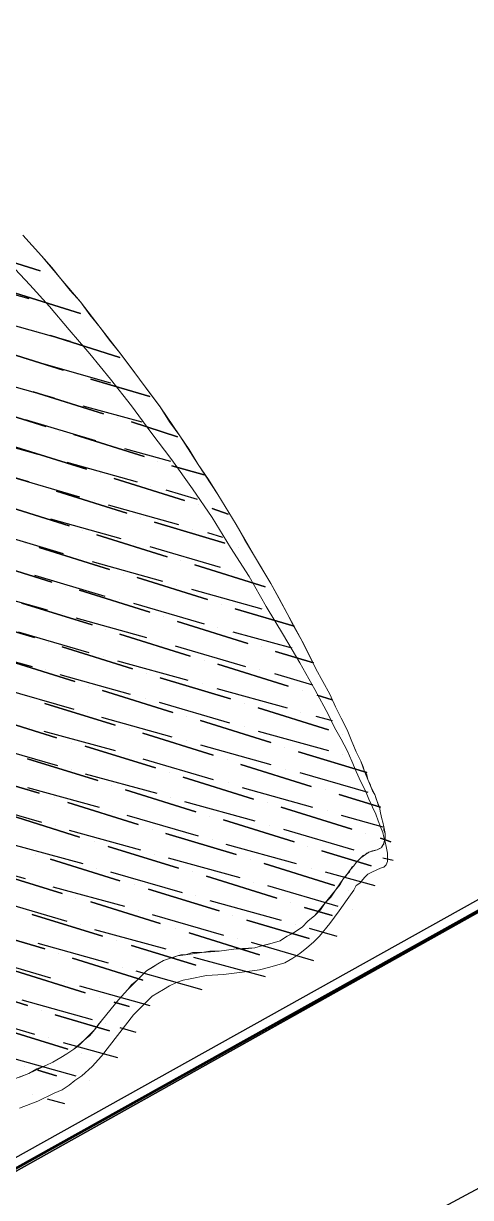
# Model space of a CAD drawing. Header units: millimetres. Extents: x -5841 to 140562, y 1006 to 102310.
# Drawn here: x 104315 to 104725, y 37281 to 38359 of the extents above; entities that cross this region are included whole.
import ezdxf

# ---------------------------------------------------------------- set-up
doc = ezdxf.new("R2010")
doc.units = ezdxf.units.MM
doc.header["$LTSCALE"] = 10
doc.layers.add('PDF18_0', color=7, linetype='Continuous')
doc.layers.add('PDF18_WALLS', color=7, linetype='Continuous')
doc.layers.add('PDF18_1_DRAWING', color=7, linetype='Continuous', true_color=0x5cb800)

msp = doc.modelspace()

# ---------------------------------------------------------------- linework, layer by layer
at = {"layer": 'PDF18_0', "color": 1, "lineweight": 60}
msp.add_lwpolyline([(105335.8975, 37880.79667), (103841.56867, 37047.90943), (102962.11594, 38591.97867), (102793.8452, 38887.24619), (102962.11594, 38591.97867), (103841.56867, 37047.90943), (105335.8975, 37880.79667), (103841.56867, 37047.90943), (102962.11594, 38591.97867), (102793.8452, 38887.24619), (102543.02656, 39452.38188), (95831.24651, 38675.58488), (95818.54683, 38660.76859), (91849.89732, 37215.12186)], dxfattribs=at)
at = {"layer": 'PDF18_0', "lineweight": 0}
for points in [[(104302.99032, 37388.68413), (104319.92323, 37395.03397), (104335.79783, 37402.44212), (104342.14767, 37405.61704), (104349.55581, 37409.85026), (104354.84734, 37413.02518), (104361.19718, 37417.25841), (104370.72194, 37425.72486), (104380.2467, 37435.24962), (104387.65485, 37444.77438), (104402.47114, 37462.76559), (104410.93759, 37472.29035), (104419.40404, 37480.7568), (104427.8705, 37489.22326), (104438.45356, 37495.57309), (104443.74509, 37498.74801), (104450.09493, 37500.86463), (104456.44477, 37502.98124), (104463.85292, 37504.03955), (104478.66921, 37506.15616), (104494.54381, 37507.21447), (104510.41841, 37509.33108), (104527.35131, 37510.38939), (104534.75946, 37512.506), (104543.22591, 37514.62261), (104550.63405, 37516.73923), (104556.98389, 37520.97245), (104564.39204, 37525.20568), (104570.74188, 37529.4389), (104576.03341, 37534.73044), (104582.38325, 37540.02197), (104591.90801, 37551.66334), (104601.43277, 37563.30471), (104608.84091, 37573.88778), (104612.01583, 37578.121), (104615.19075, 37582.35423), (104618.36567, 37585.52915), (104620.48229, 37588.70407), (104624.71551, 37592.9373), (104628.94874, 37596.11222), (104632.12366, 37598.22883), (104639.5318, 37600.34544), (104643.76503, 37602.46205), (104644.82334, 37604.57867), (104645.88164, 37606.69528), (104646.93995, 37610.92851), (104646.93995, 37615.16173), (104645.88164, 37621.51157), (104644.82334, 37625.7448), (104643.76503, 37628.91972), (104642.70672, 37634.21125), (104641.64842, 37639.50278), (104639.5318, 37644.79432), (104637.41519, 37651.14416), (104634.24027, 37657.49399), (104631.06535, 37664.90214), (104627.89043, 37672.31029), (104624.71551, 37681.83504), (104620.48229, 37690.3015), (104616.24906, 37699.82626), (104612.01583, 37710.40932), (104606.7243, 37720.99239), (104601.43277, 37731.57545), (104596.14123, 37743.21682), (104583.44156, 37766.49957), (104570.74188, 37791.89892), (104556.98389, 37817.29828), (104542.1676, 37844.81425), (104526.293, 37871.27191), (104510.41841, 37898.78788), (104493.4855, 37926.30385), (104475.49429, 37953.81982), (104458.56139, 37980.27749), (104440.57017, 38006.73515), (104421.52066, 38032.13451), (104403.52945, 38056.47556), (104385.53823, 38079.7583), (104367.54702, 38103.04105), (104349.55581, 38124.20718), (104331.5646, 38145.37331), (104314.6317, 38164.42282)], [(104314.6317, 38164.42282), (104323.09815, 38154.89807), (104331.5646, 38145.37331), (104341.08936, 38134.79024), (104349.55581, 38124.20718), (104367.54702, 38103.04105), (104385.53823, 38079.7583), (104403.52945, 38056.47556), (104421.52066, 38032.13451), (104440.57017, 38006.73515), (104458.56139, 37980.27749), (104475.49429, 37953.81982), (104493.4855, 37926.30385), (104510.41841, 37898.78788), (104526.293, 37871.27191), (104542.1676, 37844.81425), (104556.98389, 37817.29828), (104563.33373, 37804.5986), (104570.74188, 37791.89892), (104577.09172, 37779.19925), (104583.44156, 37766.49957), (104589.7914, 37754.8582), (104596.14123, 37743.21682), (104601.43277, 37731.57545), (104606.7243, 37720.99239), (104612.01583, 37710.40932), (104616.24906, 37699.82626), (104620.48229, 37690.3015), (104624.71551, 37681.83504), (104627.89043, 37672.31029), (104631.06535, 37664.90214), (104634.24027, 37657.49399), (104637.41519, 37651.14416), (104639.5318, 37644.79432), (104641.64842, 37639.50278), (104642.70672, 37634.21125), (104643.76503, 37628.91972), (104644.82334, 37625.7448), (104645.88164, 37621.51157), (104645.88164, 37618.33665), (104646.93995, 37615.16173), (104646.93995, 37613.04512), (104646.93995, 37610.92851), (104646.93995, 37608.81189), (104645.88164, 37606.69528), (104644.82334, 37604.57867), (104643.76503, 37602.46205), (104641.64842, 37601.40375), (104639.5318, 37600.34544), (104635.29858, 37599.28713), (104632.12366, 37598.22883), (104628.94874, 37596.11222), (104626.83212, 37595.05391), (104624.71551, 37592.9373), (104622.5989, 37590.82068), (104620.48229, 37588.70407), (104618.36567, 37585.52915), (104615.19075, 37582.35423), (104612.01583, 37578.121), (104608.84091, 37573.88778), (104605.66599, 37568.59625), (104601.43277, 37563.30471), (104597.19954, 37556.95487), (104591.90801, 37551.66334), (104587.67478, 37545.3135), (104582.38325, 37540.02197), (104576.03341, 37534.73044), (104570.74188, 37529.4389), (104564.39204, 37525.20568), (104556.98389, 37520.97245), (104550.63405, 37516.73923), (104543.22591, 37514.62261), (104534.75946, 37512.506), (104527.35131, 37510.38939), (104518.88486, 37509.33108), (104510.41841, 37509.33108), (104494.54381, 37507.21447), (104478.66921, 37506.15616), (104470.20276, 37506.15616), (104463.85292, 37504.03955), (104456.44477, 37502.98124), (104450.09493, 37500.86463), (104443.74509, 37498.74801), (104438.45356, 37495.57309), (104433.16203, 37492.39817), (104427.8705, 37489.22326), (104423.63727, 37484.99003), (104419.40404, 37480.7568), (104410.93759, 37472.29035), (104402.47114, 37462.76559), (104387.65485, 37444.77438), (104380.2467, 37435.24962), (104370.72194, 37425.72486), (104366.48872, 37421.49164), (104361.19718, 37417.25841), (104354.84734, 37413.02518), (104349.55581, 37409.85026), (104342.14767, 37405.61704), (104335.79783, 37402.44212), (104327.33137, 37399.2672), (104319.92323, 37395.03397), (104302.99032, 37388.68413)], [(104311.45678, 37391.85905), (104319.92323, 37395.03397), (104327.33137, 37399.2672), (104335.79783, 37402.44212), (104342.14767, 37405.61704), (104349.55581, 37409.85026), (104354.84734, 37413.02518), (104361.19718, 37417.25841), (104366.48872, 37421.49164), (104370.72194, 37425.72486), (104376.01348, 37429.95809), (104380.2467, 37435.24962), (104383.42162, 37439.48285), (104387.65485, 37444.77438), (104402.47114, 37462.76559), (104410.93759, 37472.29035), (104414.11251, 37476.52358), (104419.40404, 37480.7568), (104423.63727, 37484.99003), (104427.8705, 37489.22326), (104433.16203, 37492.39817), (104438.45356, 37495.57309), (104443.74509, 37498.74801), (104450.09493, 37500.86463), (104453.26985, 37501.92293), (104456.44477, 37502.98124), (104459.61969, 37504.03955), (104463.85292, 37504.03955), (104470.20276, 37506.15616), (104478.66921, 37506.15616), (104486.07736, 37507.21447), (104494.54381, 37507.21447), (104510.41841, 37509.33108), (104518.88486, 37509.33108), (104527.35131, 37510.38939), (104534.75946, 37512.506), (104538.99268, 37513.56431), (104543.22591, 37514.62261), (104546.40083, 37515.68092), (104550.63405, 37516.73923), (104553.80897, 37518.85584), (104556.98389, 37520.97245), (104561.21712, 37523.08906), (104564.39204, 37525.20568), (104567.56696, 37527.32229), (104570.74188, 37529.4389), (104576.03341, 37534.73044), (104582.38325, 37540.02197), (104587.67478, 37545.3135), (104591.90801, 37551.66334), (104597.19954, 37556.95487), (104601.43277, 37563.30471), (104605.66599, 37568.59625), (104608.84091, 37573.88778), (104610.95753, 37576.00439), (104612.01583, 37578.121), (104614.13245, 37580.23762), (104615.19075, 37582.35423), (104616.24906, 37584.47084), (104618.36567, 37585.52915), (104620.48229, 37588.70407), (104622.5989, 37590.82068), (104624.71551, 37592.9373), (104626.83212, 37595.05391), (104628.94874, 37596.11222), (104630.00704, 37597.17052), (104632.12366, 37598.22883), (104635.29858, 37599.28713), (104639.5318, 37600.34544), (104641.64842, 37601.40375), (104643.76503, 37602.46205), (104643.76503, 37603.52036), (104644.82334, 37604.57867), (104645.88164, 37605.63697), (104645.88164, 37606.69528), (104646.93995, 37608.81189), (104646.93995, 37610.92851), (104646.93995, 37613.04512), (104646.93995, 37615.16173), (104645.88164, 37618.33665), (104645.88164, 37621.51157), (104644.82334, 37625.7448), (104643.76503, 37628.91972), (104642.70672, 37634.21125), (104641.64842, 37639.50278), (104640.59011, 37641.6194), (104639.5318, 37644.79432), (104638.4735, 37647.96924), (104637.41519, 37651.14416), (104635.29858, 37654.31907), (104634.24027, 37657.49399), (104633.18196, 37660.66891), (104631.06535, 37664.90214), (104630.00704, 37669.13537), (104627.89043, 37672.31029), (104626.83212, 37676.54351), (104624.71551, 37681.83504), (104622.5989, 37686.06827), (104620.48229, 37690.3015), (104618.36567, 37695.59303), (104616.24906, 37699.82626), (104612.01583, 37710.40932), (104606.7243, 37720.99239), (104601.43277, 37731.57545), (104596.14123, 37743.21682), (104589.7914, 37754.8582), (104583.44156, 37766.49957), (104577.09172, 37779.19925), (104570.74188, 37791.89892), (104563.33373, 37804.5986), (104556.98389, 37817.29828), (104549.57575, 37831.05627), (104542.1676, 37844.81425), (104533.70115, 37858.57224), (104526.293, 37871.27191), (104517.82655, 37885.0299), (104510.41841, 37898.78788), (104493.4855, 37926.30385), (104485.01905, 37940.06184), (104475.49429, 37953.81982), (104467.02784, 37967.57781), (104458.56139, 37980.27749), (104449.03663, 37992.97717), (104440.57017, 38006.73515), (104431.04542, 38019.43483), (104421.52066, 38032.13451), (104413.0542, 38043.77588), (104403.52945, 38056.47556), (104394.00469, 38068.11693), (104385.53823, 38079.7583), (104376.01348, 38091.39967), (104367.54702, 38103.04105), (104358.02226, 38113.62411), (104349.55581, 38124.20718), (104341.08936, 38134.79024), (104331.5646, 38145.37331), (104323.09815, 38154.89807), (104314.6317, 38164.42282)], [(104311.45678, 37363.28478), (104328.38968, 37369.63462), (104343.20597, 37377.04276), (104350.61412, 37380.21768), (104356.96396, 37384.45091), (104362.25549, 37388.68413), (104368.60533, 37392.91736), (104378.13009, 37401.38381), (104386.59654, 37410.90857), (104394.00469, 37420.43333), (104408.82098, 37439.48285), (104416.22912, 37449.00761), (104424.69558, 37457.47406), (104433.16203, 37465.94051), (104443.74509, 37472.29035), (104449.03663, 37475.46527), (104455.38647, 37478.64019), (104461.7363, 37480.7568), (104468.08614, 37481.81511), (104482.90244, 37484.99003), (104498.77703, 37486.04834), (104515.70994, 37488.16495), (104531.58454, 37490.28156), (104540.05099, 37492.39817), (104547.45913, 37494.51479), (104554.86728, 37496.6314), (104562.27543, 37500.86463), (104568.62526, 37505.09785), (104574.9751, 37510.38939), (104581.32494, 37515.68092), (104586.61648, 37520.97245), (104596.14123, 37532.61382), (104604.60769, 37544.25519), (104612.01583, 37554.83826), (104615.19075, 37559.07149), (104618.36567, 37563.30471), (104620.48229, 37567.53794), (104623.6572, 37569.65455), (104627.89043, 37574.94608), (104631.06535, 37578.121), (104635.29858, 37580.23762), (104642.70672, 37583.41254), (104645.88164, 37584.47084), (104647.99826, 37586.58746), (104649.05656, 37589.76238), (104649.05656, 37592.9373), (104649.05656, 37597.17052), (104647.99826, 37603.52036), (104646.93995, 37607.75359), (104645.88164, 37611.98681), (104644.82334, 37616.22004), (104642.70672, 37621.51157), (104640.59011, 37626.8031), (104638.4735, 37633.15294), (104635.29858, 37639.50278), (104632.12366, 37646.91093), (104628.94874, 37654.31907), (104624.71551, 37662.78553), (104620.48229, 37672.31029), (104616.24906, 37681.83504), (104612.01583, 37691.3598), (104606.7243, 37701.94287), (104600.37446, 37712.52593), (104595.08293, 37724.16731), (104582.38325, 37747.45005), (104568.62526, 37771.7911), (104553.80897, 37797.19046), (104537.93438, 37823.64812), (104522.05978, 37851.16409), (104505.12687, 37877.62175), (104488.19397, 37905.13772), (104470.20276, 37931.59539), (104451.15324, 37958.05305), (104432.10372, 37983.45241), (104414.11251, 38007.79346), (104395.06299, 38032.13451), (104376.01348, 38055.41725), (104356.96396, 38077.64169), (104338.97275, 38098.80782), (104320.98154, 38118.91564), (104302.99032, 38137.96516)]]:
    msp.add_lwpolyline(points, dxfattribs=at)
at = {"layer": 'PDF18_0', "lineweight": 30}
msp.add_lwpolyline([(103818.28593, 37044.73451), (105322.13952, 37883.97159)], dxfattribs=at)
at = {"layer": 'PDF18_1_DRAWING', "lineweight": 25}
for points in [[(104330.50629, 38131.61532), (104265.9496, 38151.72315)], [(104367.54702, 38092.45798), (104302.99032, 38112.5658)], [(104403.52945, 38052.24233), (104340.03105, 38072.35016)], [(104351.67243, 38040.60096), (104287.11573, 38060.70878)], [(104431.04542, 38016.25991), (104377.07178, 38032.13451)], [(104388.71315, 38000.38531), (104324.15646, 38020.49314)], [(104335.79783, 37988.74394), (104271.24113, 38008.85176)], [(104456.44477, 37979.21918), (104414.11251, 37992.97717)], [(104425.75388, 37961.22797), (104361.19718, 37981.33579)], [(104372.83856, 37949.5866), (104308.28186, 37969.69442)], [(104319.92323, 37937.94523), (104255.36653, 37956.99474)], [(104480.78582, 37944.29507), (104451.15324, 37952.76152)], [(104462.79461, 37921.01232), (104398.23791, 37941.12015)], [(104409.87928, 37909.37095), (104345.32259, 37929.47877)], [(104356.96396, 37897.72958), (104292.40726, 37917.8374)], [(104503.01026, 37908.31264), (104488.19397, 37913.60418)], [(104499.83534, 37881.85498), (104435.27864, 37900.9045)], [(104446.92001, 37869.1553), (104382.36331, 37889.26313)], [(104394.00469, 37857.51393), (104329.44799, 37877.62175)], [(104341.08936, 37845.87256), (104276.53266, 37865.98038)], [(104536.87607, 37841.63933), (104472.31937, 37861.74716)], [(104483.96074, 37829.99796), (104419.40404, 37850.10578)], [(104431.04542, 37818.35659), (104366.48872, 37838.46441)], [(104378.13009, 37806.71522), (104313.57339, 37826.82304)], [(104563.33373, 37805.65691), (104509.3601, 37821.53151)], [(104325.21476, 37795.07384), (104260.65806, 37814.12336)], [(104521.00147, 37789.78231), (104456.44477, 37809.89014)], [(104468.08614, 37778.14094), (104403.52945, 37798.24876)], [(104415.17082, 37766.49957), (104350.61412, 37786.60739)], [(104362.25549, 37754.8582), (104297.69879, 37774.96602)], [(104581.32494, 37771.7911), (104546.40083, 37782.37417)], [(104558.0422, 37750.62497), (104493.4855, 37770.73279)], [(104505.12687, 37738.9836), (104440.57017, 37758.03312)], [(104452.21155, 37726.28392), (104387.65485, 37746.39174)], [(104598.25785, 37737.92529), (104584.49986, 37742.15852)], [(104399.29622, 37714.64255), (104334.73952, 37734.75037)], [(104595.08293, 37710.40932), (104530.52623, 37730.51715)], [(104345.32259, 37703.00118), (104281.82419, 37723.109)], [(104542.1676, 37698.76795), (104477.6109, 37718.87577)], [(104489.25227, 37687.12658), (104424.69558, 37707.2344)], [(104436.33695, 37675.48521), (104371.78025, 37695.59303)], [(104630.00704, 37671.25198), (104567.56696, 37690.3015)], [(104383.42162, 37663.84383), (104318.86492, 37683.95166)], [(104579.20833, 37658.5523), (104514.65163, 37678.66013)], [(104329.44799, 37652.20246), (104264.89129, 37671.25198)], [(104526.293, 37646.91093), (104461.7363, 37667.01875)], [(104473.37768, 37635.26956), (104408.82098, 37655.37738)], [(104420.46235, 37623.62819), (104355.90565, 37643.73601)], [(104642.70672, 37639.50278), (104604.60769, 37651.14416)], [(104366.48872, 37611.98681), (104302.99032, 37632.09464)], [(104616.24906, 37619.39496), (104551.69236, 37639.50278)], [(104563.33373, 37607.75359), (104498.77703, 37627.86141)], [(104510.41841, 37596.11222), (104445.86171, 37615.16173)], [(104652.23148, 37607.75359), (104642.70672, 37610.92851)], [(104457.50308, 37583.41254), (104392.94638, 37603.52036)], [(104403.52945, 37571.77116), (104340.03105, 37591.87899)], [(104634.24027, 37585.52915), (104588.73309, 37599.28713)], [(104350.61412, 37560.12979), (104286.05742, 37580.23762)], [(104600.37446, 37567.53794), (104535.81776, 37587.64576)], [(104547.45913, 37555.89657), (104482.90244, 37576.00439)], [(104494.54381, 37544.25519), (104429.98711, 37564.36302)], [(104440.57017, 37532.61382), (104377.07178, 37552.72165)], [(104598.25785, 37540.02197), (104572.85849, 37547.43011)], [(104387.65485, 37520.97245), (104323.09815, 37541.08028)], [(104577.09172, 37518.85584), (104519.94316, 37535.78874)], [(104334.73952, 37509.33108), (104270.18282, 37528.3806)], [(104531.58454, 37504.03955), (104467.02784, 37524.14737)], [(104473.37768, 37494.51479), (104414.11251, 37512.506)], [(104424.69558, 37480.7568), (104360.13888, 37500.86463)], [(104371.78025, 37469.11543), (104307.22355, 37489.22326)], [(104318.86492, 37457.47406), (104254.30822, 37477.58188)], [(104411.9959, 37456.41575), (104398.23791, 37460.64898)], [(104394.00469, 37434.19132), (104344.26428, 37449.00761)], [(104355.90565, 37417.25841), (104291.34895, 37437.36623)], [(104345.32259, 37392.91736), (104328.38968, 37398.20889)]]:
    msp.add_lwpolyline(points, close=True, dxfattribs=at)
for points in [[(104265.9496, 38151.72315), (104330.50629, 38131.61532)], [(104255.36653, 38124.20718), (104319.92323, 38106.21597)], [(104302.99032, 38112.5658), (104367.54702, 38092.45798)], [(104293.46557, 38085.04983), (104358.02226, 38067.05862)], [(104327.33137, 38076.58338), (104327.33137, 38076.58338)], [(104327.33137, 38076.58338), (104327.33137, 38076.58338)], [(104327.33137, 38076.58338), (104327.33137, 38076.58338)], [(104340.03105, 38072.35016), (104403.52945, 38052.24233)], [(104287.11573, 38060.70878), (104351.67243, 38040.60096)], [(104317.80662, 38050.12572), (104317.80662, 38050.12572)], [(104331.5646, 38046.9508), (104395.06299, 38028.95959)], [(104278.64927, 38033.19281), (104343.20597, 38015.2016)], [(104364.3721, 38036.36773), (104364.3721, 38036.36773)], [(104364.3721, 38036.36773), (104364.3721, 38036.36773)], [(104364.3721, 38036.36773), (104364.3721, 38036.36773)], [(104377.07178, 38032.13451), (104431.04542, 38016.25991)], [(104324.15646, 38020.49314), (104388.71315, 38000.38531)], [(104355.90565, 38012.02668), (104355.90565, 38012.02668)], [(104271.24113, 38008.85176), (104335.79783, 37988.74394)], [(104369.66364, 38007.79346), (104423.63727, 37992.97717)], [(104316.74831, 37995.09378), (104381.30501, 37976.04426)], [(104401.41283, 37997.21039), (104401.41283, 37997.21039)], [(104401.41283, 37997.21039), (104401.41283, 37997.21039)], [(104401.41283, 37997.21039), (104401.41283, 37997.21039)], [(104414.11251, 37992.97717), (104456.44477, 37979.21918)], [(104263.83298, 37981.33579), (104328.38968, 37963.34458)], [(104348.49751, 37984.51071), (104348.49751, 37984.51071)], [(104348.49751, 37984.51071), (104348.49751, 37984.51071)], [(104348.49751, 37984.51071), (104348.49751, 37984.51071)], [(104361.19718, 37981.33579), (104425.75388, 37961.22797)], [(104308.28186, 37969.69442), (104372.83856, 37949.5866)], [(104394.00469, 37972.86934), (104394.00469, 37972.86934)], [(104407.76267, 37968.63612), (104450.09493, 37956.99474)], [(104255.36653, 37956.99474), (104319.92323, 37937.94523)], [(104342.14767, 37959.11136), (104342.14767, 37959.11136)], [(104354.84734, 37955.93644), (104419.40404, 37937.94523)], [(104438.45356, 37956.99474), (104438.45356, 37956.99474)], [(104438.45356, 37956.99474), (104438.45356, 37956.99474)], [(104438.45356, 37956.99474), (104438.45356, 37956.99474)], [(104385.53823, 37945.35337), (104385.53823, 37945.35337)], [(104385.53823, 37945.35337), (104385.53823, 37945.35337)], [(104385.53823, 37945.35337), (104385.53823, 37945.35337)], [(104451.15324, 37952.76152), (104480.78582, 37944.29507)], [(104301.93202, 37943.23676), (104366.48872, 37924.18724)], [(104332.62291, 37933.712), (104332.62291, 37933.712)], [(104332.62291, 37933.712), (104332.62291, 37933.712)], [(104332.62291, 37933.712), (104332.62291, 37933.712)], [(104398.23791, 37941.12015), (104462.79461, 37921.01232)], [(104432.10372, 37933.712), (104432.10372, 37933.712)], [(104345.32259, 37929.47877), (104409.87928, 37909.37095)], [(104445.86171, 37930.53708), (104474.43598, 37922.07063)], [(104292.40726, 37917.8374), (104356.96396, 37897.72958)], [(104380.2467, 37921.01232), (104380.2467, 37921.01232)], [(104392.94638, 37916.7791), (104457.50308, 37898.78788)], [(104475.49429, 37916.7791), (104475.49429, 37916.7791)], [(104475.49429, 37916.7791), (104475.49429, 37916.7791)], [(104475.49429, 37916.7791), (104475.49429, 37916.7791)], [(104488.19397, 37913.60418), (104503.01026, 37908.31264)], [(104327.33137, 37907.25434), (104327.33137, 37907.25434)], [(104340.03105, 37904.07942), (104404.58775, 37886.08821)], [(104422.57896, 37905.13772), (104422.57896, 37905.13772)], [(104422.57896, 37905.13772), (104422.57896, 37905.13772)], [(104422.57896, 37905.13772), (104422.57896, 37905.13772)], [(104287.11573, 37891.37974), (104351.67243, 37872.33022)], [(104369.66364, 37893.49635), (104369.66364, 37893.49635)], [(104369.66364, 37893.49635), (104369.66364, 37893.49635)], [(104369.66364, 37893.49635), (104369.66364, 37893.49635)], [(104435.27864, 37900.9045), (104499.83534, 37881.85498)], [(104470.20276, 37894.55466), (104470.20276, 37894.55466)], [(104483.96074, 37891.37974), (104497.71873, 37887.14651)], [(104316.74831, 37881.85498), (104316.74831, 37881.85498)], [(104316.74831, 37881.85498), (104316.74831, 37881.85498)], [(104316.74831, 37881.85498), (104316.74831, 37881.85498)], [(104382.36331, 37889.26313), (104446.92001, 37869.1553)], [(104418.34574, 37881.85498), (104418.34574, 37881.85498)], [(104329.44799, 37877.62175), (104394.00469, 37857.51393)], [(104365.43041, 37869.1553), (104365.43041, 37869.1553)], [(104431.04542, 37878.68006), (104495.60211, 37859.63054)], [(104512.53502, 37877.62175), (104512.53502, 37877.62175)], [(104512.53502, 37877.62175), (104512.53502, 37877.62175)], [(104512.53502, 37877.62175), (104512.53502, 37877.62175)], [(104276.53266, 37865.98038), (104341.08936, 37845.87256)], [(104378.13009, 37864.92208), (104442.68679, 37846.93086)], [(104459.61969, 37865.98038), (104459.61969, 37865.98038)], [(104459.61969, 37865.98038), (104459.61969, 37865.98038)], [(104459.61969, 37865.98038), (104459.61969, 37865.98038)], [(104472.31937, 37861.74716), (104536.87607, 37841.63933)], [(104325.21476, 37852.2224), (104389.77146, 37833.17288)], [(104406.70436, 37854.33901), (104406.70436, 37854.33901)], [(104406.70436, 37854.33901), (104406.70436, 37854.33901)], [(104406.70436, 37854.33901), (104406.70436, 37854.33901)], [(104419.40404, 37850.10578), (104483.96074, 37829.99796)], [(104508.30179, 37856.45562), (104508.30179, 37856.45562)], [(104272.29943, 37838.46441), (104336.85613, 37820.4732)], [(104353.78904, 37841.63933), (104353.78904, 37841.63933)], [(104353.78904, 37841.63933), (104353.78904, 37841.63933)], [(104353.78904, 37841.63933), (104353.78904, 37841.63933)], [(104366.48872, 37838.46441), (104431.04542, 37818.35659)], [(104455.38647, 37842.69764), (104455.38647, 37842.69764)], [(104469.14445, 37839.52272), (104533.70115, 37821.53151)], [(104313.57339, 37826.82304), (104378.13009, 37806.71522)], [(104403.52945, 37829.99796), (104403.52945, 37829.99796)], [(104416.22912, 37826.82304), (104480.78582, 37807.77352)], [(104350.61412, 37817.29828), (104350.61412, 37817.29828)], [(104496.66042, 37825.76473), (104496.66042, 37825.76473)], [(104496.66042, 37825.76473), (104496.66042, 37825.76473)], [(104496.66042, 37825.76473), (104496.66042, 37825.76473)], [(104509.3601, 37821.53151), (104563.33373, 37805.65691)], [(104260.65806, 37814.12336), (104325.21476, 37795.07384)], [(104363.3138, 37813.06506), (104427.8705, 37795.07384)], [(104443.74509, 37814.12336), (104443.74509, 37814.12336)], [(104443.74509, 37814.12336), (104443.74509, 37814.12336)], [(104443.74509, 37814.12336), (104443.74509, 37814.12336)], [(104456.44477, 37809.89014), (104521.00147, 37789.78231)], [(104493.4855, 37804.5986), (104493.4855, 37804.5986)], [(104310.39847, 37800.36538), (104374.95517, 37781.31586)], [(104390.82977, 37802.48199), (104390.82977, 37802.48199)], [(104390.82977, 37802.48199), (104390.82977, 37802.48199)], [(104390.82977, 37802.48199), (104390.82977, 37802.48199)], [(104403.52945, 37798.24876), (104468.08614, 37778.14094)], [(104507.24349, 37800.36538), (104561.21712, 37785.54909)], [(104257.48314, 37786.60739), (104323.09815, 37768.61618)], [(104337.91444, 37790.84062), (104337.91444, 37790.84062)], [(104337.91444, 37790.84062), (104337.91444, 37790.84062)], [(104337.91444, 37790.84062), (104337.91444, 37790.84062)], [(104350.61412, 37786.60739), (104415.17082, 37766.49957)], [(104441.62848, 37790.84062), (104441.62848, 37790.84062)], [(104454.32816, 37787.6657), (104518.88486, 37768.61618)], [(104533.70115, 37786.60739), (104533.70115, 37786.60739)], [(104533.70115, 37786.60739), (104533.70115, 37786.60739)], [(104533.70115, 37786.60739), (104533.70115, 37786.60739)], [(104297.69879, 37774.96602), (104362.25549, 37754.8582)], [(104388.71315, 37778.14094), (104388.71315, 37778.14094)], [(104401.41283, 37773.90771), (104465.96953, 37755.9165)], [(104480.78582, 37773.90771), (104480.78582, 37773.90771)], [(104480.78582, 37773.90771), (104480.78582, 37773.90771)], [(104480.78582, 37773.90771), (104480.78582, 37773.90771)], [(104546.40083, 37782.37417), (104581.32494, 37771.7911)], [(104335.79783, 37765.44126), (104335.79783, 37765.44126)], [(104427.8705, 37762.26634), (104427.8705, 37762.26634)], [(104427.8705, 37762.26634), (104427.8705, 37762.26634)], [(104427.8705, 37762.26634), (104427.8705, 37762.26634)], [(104493.4855, 37770.73279), (104558.0422, 37750.62497)], [(104531.58454, 37765.44126), (104531.58454, 37765.44126)], [(104545.34252, 37762.26634), (104580.26664, 37751.68328)], [(104348.49751, 37761.20803), (104413.0542, 37743.21682)], [(104374.95517, 37750.62497), (104374.95517, 37750.62497)], [(104374.95517, 37750.62497), (104374.95517, 37750.62497)], [(104374.95517, 37750.62497), (104374.95517, 37750.62497)], [(104440.57017, 37758.03312), (104505.12687, 37738.9836)], [(104479.72752, 37752.74158), (104479.72752, 37752.74158)], [(104295.58218, 37748.50836), (104361.19718, 37729.45884)], [(104387.65485, 37746.39174), (104452.21155, 37726.28392)], [(104492.42719, 37748.50836), (104556.98389, 37730.51715)], [(104570.74188, 37746.39174), (104570.74188, 37746.39174)], [(104570.74188, 37746.39174), (104570.74188, 37746.39174)], [(104570.74188, 37746.39174), (104570.74188, 37746.39174)], [(104584.49986, 37742.15852), (104598.25785, 37737.92529)], [(104322.03984, 37738.9836), (104322.03984, 37738.9836)], [(104322.03984, 37738.9836), (104322.03984, 37738.9836)], [(104322.03984, 37738.9836), (104322.03984, 37738.9836)], [(104334.73952, 37734.75037), (104399.29622, 37714.64255)], [(104426.81219, 37738.9836), (104426.81219, 37738.9836)], [(104439.51187, 37735.80868), (104504.06857, 37716.75916)], [(104517.82655, 37734.75037), (104517.82655, 37734.75037)], [(104517.82655, 37734.75037), (104517.82655, 37734.75037)], [(104517.82655, 37734.75037), (104517.82655, 37734.75037)], [(104530.52623, 37730.51715), (104595.08293, 37710.40932)], [(104281.82419, 37723.109), (104345.32259, 37703.00118)], [(104373.89686, 37726.28392), (104373.89686, 37726.28392)], [(104386.59654, 37722.05069), (104451.15324, 37704.05948)], [(104464.91122, 37723.109), (104464.91122, 37723.109)], [(104464.91122, 37723.109), (104464.91122, 37723.109)], [(104464.91122, 37723.109), (104464.91122, 37723.109)], [(104477.6109, 37718.87577), (104542.1676, 37698.76795)], [(104569.68357, 37726.28392), (104569.68357, 37726.28392)], [(104583.44156, 37723.109), (104598.25785, 37718.87577)], [(104320.98154, 37712.52593), (104320.98154, 37712.52593)], [(104333.68121, 37709.35101), (104399.29622, 37691.3598)], [(104411.9959, 37711.46763), (104411.9959, 37711.46763)], [(104411.9959, 37711.46763), (104411.9959, 37711.46763)], [(104411.9959, 37711.46763), (104411.9959, 37711.46763)], [(104517.82655, 37713.58424), (104517.82655, 37713.58424)], [(104530.52623, 37709.35101), (104595.08293, 37691.3598)], [(104359.08057, 37698.76795), (104359.08057, 37698.76795)], [(104359.08057, 37698.76795), (104359.08057, 37698.76795)], [(104359.08057, 37698.76795), (104359.08057, 37698.76795)], [(104424.69558, 37707.2344), (104489.25227, 37687.12658)], [(104464.91122, 37700.88456), (104464.91122, 37700.88456)], [(104607.78261, 37706.17609), (104607.78261, 37706.17609)], [(104607.78261, 37706.17609), (104607.78261, 37706.17609)], [(104607.78261, 37706.17609), (104607.78261, 37706.17609)], [(104280.76589, 37696.65134), (104346.38089, 37677.60182)], [(104371.78025, 37695.59303), (104436.33695, 37675.48521)], [(104411.9959, 37687.12658), (104411.9959, 37687.12658)], [(104477.6109, 37696.65134), (104542.1676, 37678.66013)], [(104554.86728, 37694.53472), (104554.86728, 37694.53472)], [(104554.86728, 37694.53472), (104554.86728, 37694.53472)], [(104554.86728, 37694.53472), (104554.86728, 37694.53472)], [(104567.56696, 37690.3015), (104630.00704, 37671.25198)], [(104607.78261, 37688.18488), (104607.78261, 37688.18488)], [(104318.86492, 37683.95166), (104383.42162, 37663.84383)], [(104424.69558, 37683.95166), (104489.25227, 37664.90214)], [(104501.95195, 37682.89335), (104501.95195, 37682.89335)], [(104501.95195, 37682.89335), (104501.95195, 37682.89335)], [(104501.95195, 37682.89335), (104501.95195, 37682.89335)], [(104514.65163, 37678.66013), (104579.20833, 37658.5523)], [(104264.89129, 37671.25198), (104329.44799, 37652.20246)], [(104359.08057, 37674.4269), (104359.08057, 37674.4269)], [(104371.78025, 37670.19367), (104437.39525, 37652.20246)], [(104449.03663, 37671.25198), (104449.03663, 37671.25198)], [(104449.03663, 37671.25198), (104449.03663, 37671.25198)], [(104449.03663, 37671.25198), (104449.03663, 37671.25198)], [(104461.7363, 37667.01875), (104526.293, 37646.91093)], [(104555.92559, 37674.4269), (104555.92559, 37674.4269)], [(104568.62526, 37671.25198), (104631.06535, 37653.26077)], [(104318.86492, 37657.49399), (104384.47993, 37639.50278)], [(104396.1213, 37659.61061), (104396.1213, 37659.61061)], [(104396.1213, 37659.61061), (104396.1213, 37659.61061)], [(104396.1213, 37659.61061), (104396.1213, 37659.61061)], [(104408.82098, 37655.37738), (104473.37768, 37635.26956)], [(104503.01026, 37661.72722), (104503.01026, 37661.72722)], [(104515.70994, 37657.49399), (104580.26664, 37639.50278)], [(104591.90801, 37655.37738), (104591.90801, 37655.37738)], [(104591.90801, 37655.37738), (104591.90801, 37655.37738)], [(104591.90801, 37655.37738), (104591.90801, 37655.37738)], [(104265.9496, 37644.79432), (104331.5646, 37625.7448)], [(104343.20597, 37647.96924), (104343.20597, 37647.96924)], [(104343.20597, 37647.96924), (104343.20597, 37647.96924)], [(104343.20597, 37647.96924), (104343.20597, 37647.96924)], [(104355.90565, 37643.73601), (104420.46235, 37623.62819)], [(104450.09493, 37647.96924), (104450.09493, 37647.96924)], [(104462.79461, 37644.79432), (104527.35131, 37626.8031)], [(104538.99268, 37643.73601), (104538.99268, 37643.73601)], [(104538.99268, 37643.73601), (104538.99268, 37643.73601)], [(104538.99268, 37643.73601), (104538.99268, 37643.73601)], [(104604.60769, 37651.14416), (104642.70672, 37639.50278)], [(104302.99032, 37632.09464), (104366.48872, 37611.98681)], [(104397.17961, 37635.26956), (104397.17961, 37635.26956)], [(104409.87928, 37632.09464), (104475.49429, 37613.04512)], [(104551.69236, 37639.50278), (104616.24906, 37619.39496)], [(104594.02462, 37636.32786), (104594.02462, 37636.32786)], [(104606.7243, 37632.09464), (104644.82334, 37621.51157)], [(104344.26428, 37622.56988), (104344.26428, 37622.56988)], [(104486.07736, 37631.03633), (104486.07736, 37631.03633)], [(104486.07736, 37631.03633), (104486.07736, 37631.03633)], [(104486.07736, 37631.03633), (104486.07736, 37631.03633)], [(104498.77703, 37627.86141), (104563.33373, 37607.75359)], [(104541.1093, 37622.56988), (104541.1093, 37622.56988)], [(104356.96396, 37618.33665), (104422.57896, 37600.34544)], [(104433.16203, 37619.39496), (104433.16203, 37619.39496)], [(104433.16203, 37619.39496), (104433.16203, 37619.39496)], [(104433.16203, 37619.39496), (104433.16203, 37619.39496)], [(104445.86171, 37615.16173), (104510.41841, 37596.11222)], [(104553.80897, 37619.39496), (104618.36567, 37600.34544)], [(104628.94874, 37615.16173), (104628.94874, 37615.16173)], [(104628.94874, 37615.16173), (104628.94874, 37615.16173)], [(104628.94874, 37615.16173), (104628.94874, 37615.16173)], [(104642.70672, 37610.92851), (104652.23148, 37607.75359)], [(104304.04863, 37605.63697), (104369.66364, 37587.64576)], [(104380.2467, 37607.75359), (104380.2467, 37607.75359)], [(104380.2467, 37607.75359), (104380.2467, 37607.75359)], [(104380.2467, 37607.75359), (104380.2467, 37607.75359)], [(104392.94638, 37603.52036), (104457.50308, 37583.41254)], [(104488.19397, 37609.8702), (104488.19397, 37609.8702)], [(104500.89365, 37605.63697), (104565.45035, 37587.64576)], [(104576.03341, 37603.52036), (104576.03341, 37603.52036)], [(104576.03341, 37603.52036), (104576.03341, 37603.52036)], [(104576.03341, 37603.52036), (104576.03341, 37603.52036)], [(104252.19161, 37591.87899), (104316.74831, 37573.88778)], [(104326.27307, 37596.11222), (104326.27307, 37596.11222)], [(104326.27307, 37596.11222), (104326.27307, 37596.11222)], [(104326.27307, 37596.11222), (104326.27307, 37596.11222)], [(104340.03105, 37591.87899), (104403.52945, 37571.77116)], [(104435.27864, 37596.11222), (104435.27864, 37596.11222)], [(104447.97832, 37592.9373), (104513.59333, 37574.94608)], [(104523.11808, 37591.87899), (104523.11808, 37591.87899)], [(104523.11808, 37591.87899), (104523.11808, 37591.87899)], [(104523.11808, 37591.87899), (104523.11808, 37591.87899)], [(104588.73309, 37599.28713), (104634.24027, 37585.52915)], [(104632.12366, 37597.17052), (104632.12366, 37597.17052)], [(104644.82334, 37592.9373), (104654.34809, 37590.82068)], [(104286.05742, 37580.23762), (104350.61412, 37560.12979)], [(104382.36331, 37583.41254), (104382.36331, 37583.41254)], [(104395.06299, 37580.23762), (104460.678, 37561.1881)], [(104470.20276, 37580.23762), (104470.20276, 37580.23762)], [(104470.20276, 37580.23762), (104470.20276, 37580.23762)], [(104470.20276, 37580.23762), (104470.20276, 37580.23762)], [(104535.81776, 37587.64576), (104600.37446, 37567.53794)], [(104579.20833, 37583.41254), (104579.20833, 37583.41254)], [(104591.90801, 37580.23762), (104637.41519, 37567.53794)], [(104329.44799, 37570.71286), (104329.44799, 37570.71286)], [(104417.28743, 37568.59625), (104417.28743, 37568.59625)], [(104417.28743, 37568.59625), (104417.28743, 37568.59625)], [(104417.28743, 37568.59625), (104417.28743, 37568.59625)], [(104482.90244, 37576.00439), (104547.45913, 37555.89657)], [(104526.293, 37570.71286), (104526.293, 37570.71286)], [(104538.99268, 37567.53794), (104603.54938, 37548.48842)], [(104342.14767, 37566.47963), (104407.76267, 37548.48842)], [(104429.98711, 37564.36302), (104494.54381, 37544.25519)], [(104473.37768, 37558.01318), (104473.37768, 37558.01318)], [(104613.07414, 37563.30471), (104613.07414, 37563.30471)], [(104613.07414, 37563.30471), (104613.07414, 37563.30471)], [(104613.07414, 37563.30471), (104613.07414, 37563.30471)], [(104290.29065, 37553.77995), (104354.84734, 37534.73044)], [(104363.3138, 37555.89657), (104363.3138, 37555.89657)], [(104363.3138, 37555.89657), (104363.3138, 37555.89657)], [(104363.3138, 37555.89657), (104363.3138, 37555.89657)], [(104377.07178, 37552.72165), (104440.57017, 37532.61382)], [(104486.07736, 37553.77995), (104551.69236, 37535.78874)], [(104560.15881, 37551.66334), (104560.15881, 37551.66334)], [(104560.15881, 37551.66334), (104560.15881, 37551.66334)], [(104560.15881, 37551.66334), (104560.15881, 37551.66334)], [(104572.85849, 37547.43011), (104598.25785, 37540.02197)], [(104323.09815, 37541.08028), (104387.65485, 37520.97245)], [(104420.46235, 37544.25519), (104420.46235, 37544.25519)], [(104433.16203, 37541.08028), (104498.77703, 37522.03076)], [(104507.24349, 37540.02197), (104507.24349, 37540.02197)], [(104507.24349, 37540.02197), (104507.24349, 37540.02197)], [(104507.24349, 37540.02197), (104507.24349, 37540.02197)], [(104519.94316, 37535.78874), (104577.09172, 37518.85584)], [(104617.30737, 37545.3135), (104617.30737, 37545.3135)], [(104270.18282, 37528.3806), (104334.73952, 37509.33108)], [(104367.54702, 37531.55552), (104367.54702, 37531.55552)], [(104380.2467, 37527.32229), (104445.86171, 37509.33108)], [(104454.32816, 37528.3806), (104454.32816, 37528.3806)], [(104454.32816, 37528.3806), (104454.32816, 37528.3806)], [(104454.32816, 37528.3806), (104454.32816, 37528.3806)], [(104564.39204, 37531.55552), (104564.39204, 37531.55552)], [(104577.09172, 37528.3806), (104602.49107, 37520.97245)], [(104328.38968, 37514.62261), (104392.94638, 37496.6314)], [(104400.35453, 37516.73923), (104400.35453, 37516.73923)], [(104400.35453, 37516.73923), (104400.35453, 37516.73923)], [(104400.35453, 37516.73923), (104400.35453, 37516.73923)], [(104467.02784, 37524.14737), (104531.58454, 37504.03955)], [(104511.47671, 37518.85584), (104511.47671, 37518.85584)], [(104524.17639, 37515.68092), (104581.32494, 37498.74801)], [(104347.4392, 37505.09785), (104347.4392, 37505.09785)], [(104347.4392, 37505.09785), (104347.4392, 37505.09785)], [(104347.4392, 37505.09785), (104347.4392, 37505.09785)], [(104414.11251, 37512.506), (104473.37768, 37494.51479)], [(104458.56139, 37506.15616), (104458.56139, 37506.15616)], [(104275.47435, 37501.92293), (104340.03105, 37482.87342)], [(104360.13888, 37500.86463), (104424.69558, 37480.7568)], [(104405.64606, 37492.39817), (104405.64606, 37492.39817)], [(104471.26106, 37501.92293), (104536.87607, 37483.93172)], [(104307.22355, 37489.22326), (104371.78025, 37469.11543)], [(104418.34574, 37489.22326), (104478.66921, 37472.29035)], [(104254.30822, 37477.58188), (104318.86492, 37457.47406)], [(104352.73073, 37479.6985), (104352.73073, 37479.6985)], [(104366.48872, 37475.46527), (104431.04542, 37457.47406)], [(104313.57339, 37462.76559), (104378.13009, 37444.77438)], [(104384.47993, 37464.8822), (104384.47993, 37464.8822)], [(104384.47993, 37464.8822), (104384.47993, 37464.8822)], [(104384.47993, 37464.8822), (104384.47993, 37464.8822)], [(104398.23791, 37460.64898), (104411.9959, 37456.41575)], [(104260.65806, 37450.06591), (104325.21476, 37431.0164)], [(104331.5646, 37453.24083), (104331.5646, 37453.24083)], [(104331.5646, 37453.24083), (104331.5646, 37453.24083)], [(104331.5646, 37453.24083), (104331.5646, 37453.24083)], [(104344.26428, 37449.00761), (104394.00469, 37434.19132)], [(104390.82977, 37440.54115), (104390.82977, 37440.54115)], [(104291.34895, 37437.36623), (104355.90565, 37417.25841)], [(104337.91444, 37427.84148), (104337.91444, 37427.84148)], [(104403.52945, 37437.36623), (104418.34574, 37433.13301)], [(104351.67243, 37423.60825), (104401.41283, 37409.85026)], [(104298.7571, 37410.90857), (104363.3138, 37392.91736)], [(104368.60533, 37413.02518), (104368.60533, 37413.02518)], [(104368.60533, 37413.02518), (104368.60533, 37413.02518)], [(104368.60533, 37413.02518), (104368.60533, 37413.02518)], [(104315.69, 37401.38381), (104315.69, 37401.38381)], [(104315.69, 37401.38381), (104315.69, 37401.38381)], [(104315.69, 37401.38381), (104315.69, 37401.38381)], [(104328.38968, 37398.20889), (104345.32259, 37392.91736)], [(104376.01348, 37388.68413), (104376.01348, 37388.68413)], [(104323.09815, 37375.98446), (104323.09815, 37375.98446)], [(104336.85613, 37371.75123), (104352.73073, 37367.518)]]:
    msp.add_lwpolyline(points, dxfattribs=at)
at = {"layer": 'PDF18_WALLS', "lineweight": 25}
msp.add_lwpolyline([(103842.62698, 37044.73451), (105335.8975, 37880.79667)], close=True, dxfattribs=at)
for points in [[(105335.8975, 37880.79667), (103842.62698, 37044.73451)], [(103957.98239, 37099.76645), (104054.28829, 36928.32079), (104365.43041, 37092.3583), (105494.64348, 37699.82626)]]:
    msp.add_lwpolyline(points, dxfattribs=at)

doc.saveas('drawing.dxf')
